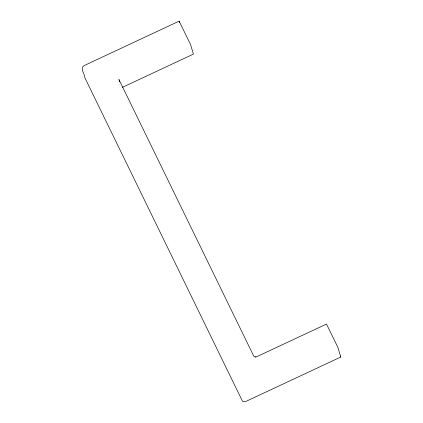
<?xml version="1.0" encoding="UTF-8"?>
<svg xmlns="http://www.w3.org/2000/svg" width="423" height="423" viewBox="0 0 423 423"><rect width="100%" height="100%" fill="white"/><g stroke="black" fill="none" stroke-linecap="round" stroke-linejoin="round"><path stroke-width="0.63" d="M122.326 87.371L193.427 54.102L190.493 44.41L179.125 21.15L83.844 65.734C79.688 68.595 84.954 74.173 84.875 77.774L242.405 401.073L243.516 401.723L245.52 401.596L340.801 357.012L337.861 347.32L326.493 324.066L256.576 356.779L255.582 357.033L255.894 357.001L253.858 356.33L118.905 79.445L119.598 81.808M340.801 357.012L340.288 356.14M179.468 22.461L179.125 21.15"/></g></svg>
